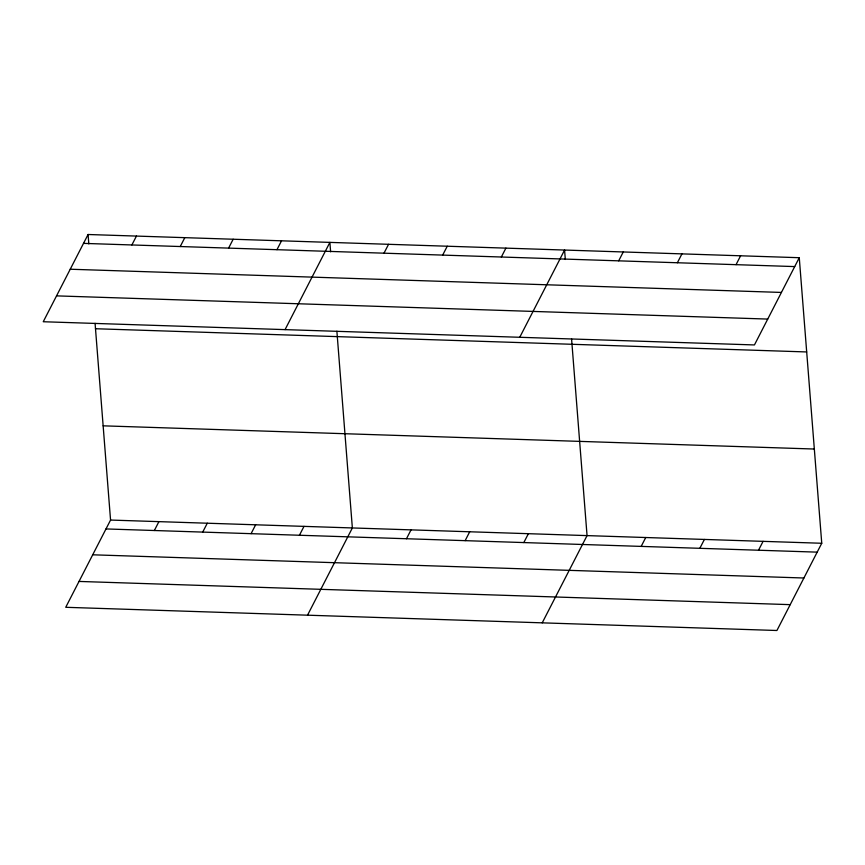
<?xml version="1.0" encoding="UTF-8"?>
<svg xmlns="http://www.w3.org/2000/svg" width="865" height="865" viewBox="0 0 865 865"><rect width="100%" height="100%" fill="white"/><g stroke="black" fill="none" stroke-linecap="round" stroke-linejoin="round"><path stroke-width="1.3" d="M88.079 234.501L43.25 321.737L754.442 344.94L799.271 257.705L88.079 234.501L88.825 243.919M131.88 244.957L136.443 236.08M180.244 246.536L184.807 237.659M228.609 248.114L233.161 239.237M95.074 323.348L110.558 520.06L65.729 607.295L776.921 630.499L821.75 543.263L799.271 257.705M276.962 249.682L281.525 240.816M154.359 530.515L158.911 521.638M285.061 329.619L329.889 242.395L330.625 251.812M202.713 532.094L207.276 523.217M383.995 253.175L388.558 244.308M251.077 533.673L255.64 524.796M442.675 255.099L447.237 246.222M299.441 535.251L304.004 526.374M307.529 615.188L352.358 527.953L336.885 331.241M501.343 257.013L505.906 248.136M406.474 538.744L411.037 529.867M519.746 337.285L564.586 250.05L565.321 259.468M465.143 540.657L469.706 531.78M618.691 260.841L623.254 251.964M523.822 542.571L528.385 533.694M677.371 262.755L681.934 253.878M542.225 622.843L587.054 535.608L571.57 338.896M736.039 264.668L740.602 255.791M641.17 546.399L645.733 537.522M699.839 548.313L704.402 539.436M758.519 550.226L763.081 541.349M83.516 243.379L794.719 266.582M70.227 269.231L781.43 292.435M56.539 295.873L767.731 319.077M95.496 328.732L806.688 351.947M103.14 425.829L814.333 449.032M110.558 520.06L821.75 543.263M105.995 528.937L817.187 552.14M92.706 554.8L803.899 578.004M79.018 581.431L790.21 604.646"/></g></svg>
